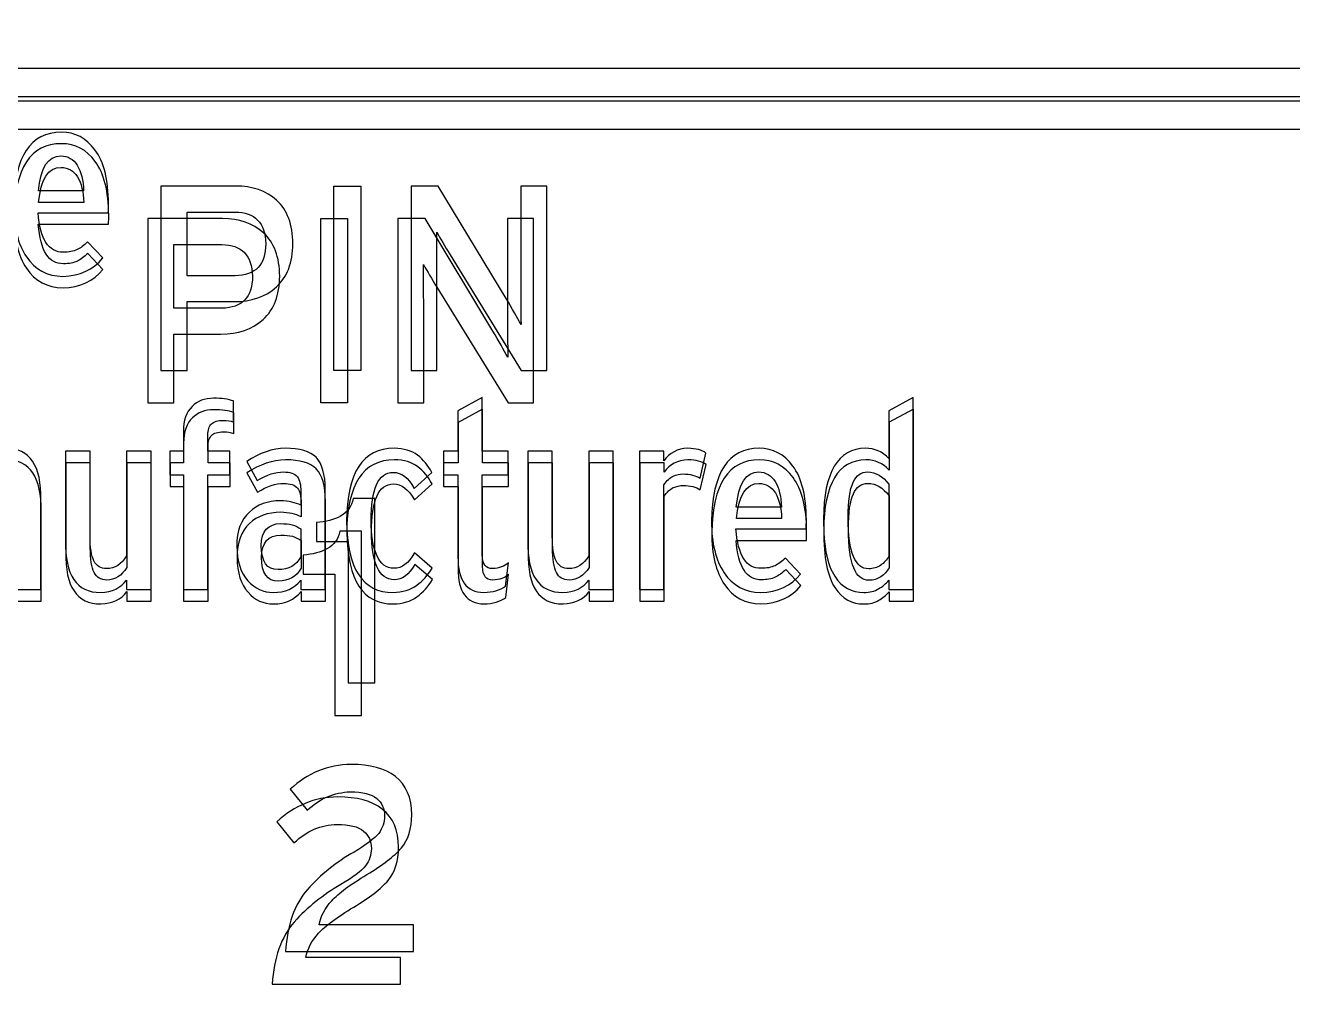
# Model space of a CAD drawing. Extents: x 2 to 47.7, y 0.2 to 35.3.
# Drawn here: x 28.9573 to 29.3582, y 15.7425 to 16.0536 of the extents above; entities that cross this region are included whole.
import ezdxf

# ---------------------------------------------------------------- set-up
doc = ezdxf.new("R2010")
doc.units = 0
doc.header["$MEASUREMENT"] = 0
for name, color, linetype in [('2_01__NONE__XX', 7, 'CONTINUOUS'), ('2_02__EIA-232__1', 7, 'CONTINUOUS'), ('2_03__EIA-485__4_WIRE___2', 7, 'CONTINUOUS'), ('2_04__FIBER_OPTIC_200_U_03', 7, 'CONTINUOUS'), ('2_05__FIBER_OPTIC_62_5_U_0', 7, 'CONTINUOUS'), ('2_06__EIA-485__2-WIRE___5', 7, 'CONTINUOUS'), ('4_00__DWG', 7, 'CONTINUOUS')]:
    doc.layers.add(name, color=color, linetype=linetype)

msp = doc.modelspace()

# ---------------------------------------------------------------- linework, layer by layer
at = {"layer": '2_01__NONE__XX', "color": 250}
msp.add_open_spline([(30.57387, 14.75367), (30.57387, 14.69844), (30.52909, 14.65367), (30.47386, 14.65367), (30.47386, 14.65367), (28.6157, 14.65367), (28.6157, 14.65367), (28.56047, 14.65367), (28.51569, 14.69844), (28.51569, 14.75367), (28.51569, 14.75367), (28.51569, 19.59223), (28.51569, 19.59223), (28.51569, 19.64746), (28.56047, 19.69223), (28.6157, 19.69223), (28.6157, 19.69223), (30.47386, 19.69223), (30.47386, 19.69223), (30.52909, 19.69223), (30.57387, 19.64746), (30.57387, 19.59223), (30.57387, 19.59223), (30.57387, 14.75367), (30.57387, 14.75367)], degree=3, knots=[0, 0, 0, 0, 1, 1, 1, 2, 2, 2, 3, 3, 3, 4, 4, 4, 5, 5, 5, 6, 6, 6, 7, 7, 7, 8, 8, 8, 8], dxfattribs=at)
at = {"layer": '2_02__EIA-232__1', "color": 250}
msp.add_open_spline([(30.10073, 14.65367), (30.10073, 14.65367), (30.47385, 14.65367), (30.47385, 14.65367), (30.52908, 14.65367), (30.57385, 14.69844), (30.57385, 14.75367), (30.57385, 14.75367), (30.57385, 19.59223), (30.57385, 19.59223), (30.57385, 19.64746), (30.52908, 19.69223), (30.47385, 19.69223), (30.47385, 19.69223), (28.6157, 19.69223), (28.6157, 19.69223), (28.56047, 19.69223), (28.51568, 19.64746), (28.51568, 19.59223), (28.51568, 19.59223), (28.51568, 14.75367), (28.51568, 14.75367), (28.51568, 14.69844), (28.56047, 14.65367), (28.6157, 14.65367)], degree=3, knots=[0, 0, 0, 0, 1, 1, 1, 2, 2, 2, 3, 3, 3, 4, 4, 4, 5, 5, 5, 6, 6, 6, 7, 7, 7, 8, 8, 8, 8], dxfattribs=at)
at = {"layer": '2_03__EIA-485__4_WIRE___2', "color": 250}
for points in [[(30.21758, 16.02065), (28.84758, 16.02065), (28.84758, 16.02978), (30.21758, 16.02978), (30.21758, 16.02065)], [(29.05073, 15.93417), (29.05073, 15.99248), (29.05916, 15.99248), (29.05916, 15.93417), (29.05073, 15.93417)]]:
    msp.add_lwpolyline(points, dxfattribs=at)
for points, knots in [([(28.98881, 14.65367), (28.98881, 14.65367), (28.6157, 14.65367), (28.6157, 14.65367), (28.56047, 14.65367), (28.51568, 14.69844), (28.51568, 14.75367), (28.51568, 14.75367), (28.51568, 19.59223), (28.51568, 19.59223), (28.51568, 19.64746), (28.56047, 19.69223), (28.6157, 19.69223), (28.6157, 19.69223), (30.47385, 19.69223), (30.47385, 19.69223), (30.52908, 19.69223), (30.57387, 19.64746), (30.57387, 19.59223), (30.57387, 19.59223), (30.57387, 14.75367), (30.57387, 14.75367), (30.57387, 14.69844), (30.52908, 14.65367), (30.47385, 14.65367)], [0, 0, 0, 0, 1, 1, 1, 2, 2, 2, 3, 3, 3, 4, 4, 4, 5, 5, 5, 6, 6, 6, 7, 7, 7, 8, 8, 8, 8]), ([(28.86258, 16.2062), (28.81841, 16.2062), (28.78258, 16.1704), (28.78258, 16.12621), (28.78258, 16.12621), (28.78258, 15.1612), (28.78258, 15.1612), (28.78258, 15.11701), (28.81841, 15.0812), (28.86258, 15.0812), (28.86258, 15.0812), (30.20258, 15.0812), (30.20258, 15.0812), (30.24674, 15.0812), (30.28258, 15.11701), (30.28258, 15.1612), (30.28258, 15.1612), (30.28258, 16.12621), (30.28258, 16.12621), (30.28258, 16.1704), (30.24674, 16.2062), (30.20258, 16.2062), (30.20258, 16.2062), (28.86258, 16.2062), (28.86258, 16.2062)], [0, 0, 0, 0, 1, 1, 1, 2, 2, 2, 3, 3, 3, 4, 4, 4, 5, 5, 5, 6, 6, 6, 7, 7, 7, 8, 8, 8, 8]), ([(29.03773, 15.97423), (29.03768, 15.96824), (29.03593, 15.96369), (29.0325, 15.96058), (29.02911, 15.95746), (29.0246, 15.95591), (29.01902, 15.95591), (29.01902, 15.95591), (29.00423, 15.95591), (29.00423, 15.95591), (29.00423, 15.95591), (29.00423, 15.93417), (29.00423, 15.93417), (29.00423, 15.93417), (28.99596, 15.93417), (28.99596, 15.93417), (28.99596, 15.93417), (28.99596, 15.99248), (28.99596, 15.99248), (28.99596, 15.99248), (29.01959, 15.99248), (29.01959, 15.99248), (29.0249, 15.99248), (29.02924, 15.99099), (29.03258, 15.988), (29.03596, 15.98493), (29.03768, 15.98034), (29.03773, 15.97423)], [0, 0, 0, 0, 1, 1, 1, 2, 2, 2, 3, 3, 3, 4, 4, 4, 5, 5, 5, 6, 6, 6, 7, 7, 7, 8, 8, 8, 9, 9, 9, 9]), ([(29.10996, 15.93417), (29.10996, 15.93417), (29.08744, 15.97074), (29.08744, 15.97074), (29.08582, 15.97346), (29.0844, 15.97584), (29.08323, 15.97791), (29.08323, 15.97397), (29.08325, 15.96947), (29.08331, 15.9644), (29.08331, 15.9644), (29.08331, 15.93417), (29.08331, 15.93417), (29.08331, 15.93417), (29.07509, 15.93417), (29.07509, 15.93417), (29.07509, 15.93417), (29.07509, 15.99248), (29.07509, 15.99248), (29.07509, 15.99248), (29.08371, 15.99248), (29.08371, 15.99248), (29.08371, 15.99248), (29.1052, 15.95689), (29.1052, 15.95689), (29.10708, 15.95366), (29.10864, 15.9509), (29.10989, 15.94862), (29.10982, 15.9527), (29.10981, 15.95728), (29.10981, 15.96239), (29.10981, 15.96239), (29.10981, 15.99248), (29.10981, 15.99248), (29.10981, 15.99248), (29.118, 15.99248), (29.118, 15.99248), (29.118, 15.99248), (29.118, 15.93417), (29.118, 15.93417), (29.118, 15.93417), (29.10996, 15.93417), (29.10996, 15.93417)], [0, 0, 0, 0, 1, 1, 1, 2, 2, 2, 3, 3, 3, 4, 4, 4, 5, 5, 5, 6, 6, 6, 7, 7, 7, 8, 8, 8, 9, 9, 9, 10, 10, 10, 11, 11, 11, 12, 12, 12, 13, 13, 13, 14, 14, 14, 14]), ([(29.02911, 15.97423), (29.02894, 15.98086), (29.02572, 15.98421), (29.01942, 15.98427), (29.01942, 15.98427), (29.00423, 15.98427), (29.00423, 15.98427), (29.00423, 15.98427), (29.00423, 15.96411), (29.00423, 15.96411), (29.00423, 15.96411), (29.01942, 15.96411), (29.01942, 15.96411), (29.02588, 15.96422), (29.02911, 15.9676), (29.02911, 15.97423)], [0, 0, 0, 0, 1, 1, 1, 2, 2, 2, 3, 3, 3, 4, 4, 4, 5, 5, 5, 5]), ([(29.0552, 15.83527), (29.0552, 15.83527), (29.0552, 15.87999), (29.0552, 15.87999), (29.0552, 15.87999), (29.04518, 15.87999), (29.04518, 15.87999), (29.04518, 15.87999), (29.04518, 15.88601), (29.04518, 15.88601), (29.04815, 15.88623), (29.0507, 15.88692), (29.05283, 15.88809), (29.05493, 15.8892), (29.05626, 15.89103), (29.0568, 15.89358), (29.0568, 15.89358), (29.06365, 15.89358), (29.06365, 15.89358), (29.06365, 15.89358), (29.06365, 15.83527), (29.06365, 15.83527), (29.06365, 15.83527), (29.0552, 15.83527), (29.0552, 15.83527)], [0, 0, 0, 0, 1, 1, 1, 2, 2, 2, 3, 3, 3, 4, 4, 4, 5, 5, 5, 6, 6, 6, 7, 7, 7, 8, 8, 8, 8]), ([(29.03537, 15.75027), (29.03589, 15.75866), (29.03819, 15.76522), (29.04232, 15.76994), (29.04647, 15.77461), (29.05141, 15.77856), (29.0571, 15.78179), (29.06094, 15.78407), (29.06353, 15.78604), (29.06486, 15.7877), (29.06611, 15.78938), (29.06672, 15.7912), (29.06672, 15.79316), (29.06672, 15.79555), (29.06589, 15.7974), (29.06426, 15.79873), (29.06255, 15.80012), (29.05976, 15.80082), (29.05588, 15.80082), (29.05078, 15.8007), (29.04624, 15.79876), (29.04224, 15.79498), (29.04224, 15.79498), (29.03684, 15.80162), (29.03684, 15.80162), (29.04233, 15.80678), (29.04877, 15.80941), (29.05615, 15.80952), (29.06211, 15.80952), (29.06679, 15.80824), (29.07018, 15.80569), (29.07357, 15.80303), (29.07528, 15.799), (29.07533, 15.79359), (29.07533, 15.78925), (29.07423, 15.78575), (29.07202, 15.78309), (29.06972, 15.78042), (29.06608, 15.77762), (29.06114, 15.77465), (29.05588, 15.77148), (29.05217, 15.76872), (29.05001, 15.76638), (29.04785, 15.764), (29.04652, 15.76145), (29.04598, 15.75873), (29.04598, 15.75873), (29.0759, 15.75873), (29.0759, 15.75873), (29.0759, 15.75873), (29.0759, 15.75027), (29.0759, 15.75027), (29.0759, 15.75027), (29.03537, 15.75027), (29.03537, 15.75027)], [0, 0, 0, 0, 1, 1, 1, 2, 2, 2, 3, 3, 3, 4, 4, 4, 5, 5, 5, 6, 6, 6, 7, 7, 7, 8, 8, 8, 9, 9, 9, 10, 10, 10, 11, 11, 11, 12, 12, 12, 13, 13, 13, 14, 14, 14, 15, 15, 15, 16, 16, 16, 17, 17, 17, 18, 18, 18, 18])]:
    msp.add_open_spline(points, degree=3, knots=knots, dxfattribs=at)
at = {"layer": '2_04__FIBER_OPTIC_200_U_03', "color": 250}
for points, knots in [([(29.20186, 14.64852), (29.20186, 14.64852), (28.61576, 14.64852), (28.61576, 14.64852), (28.56053, 14.64852), (28.51576, 14.69329), (28.51576, 14.74852), (28.51576, 14.74852), (28.51576, 19.58708), (28.51576, 19.58708), (28.51576, 19.64231), (28.56053, 19.68709), (28.61576, 19.68709), (28.61576, 19.68709), (30.47393, 19.68709), (30.47393, 19.68709), (30.52916, 19.68709), (30.57393, 19.64231), (30.57393, 19.58708), (30.57393, 19.58708), (30.57393, 14.74852), (30.57393, 14.74852), (30.57393, 14.69329), (30.52916, 14.64852), (30.47393, 14.64852), (30.47393, 14.64852), (29.87291, 14.64852), (29.87291, 14.64852)], [0, 0, 0, 0, 1, 1, 1, 2, 2, 2, 3, 3, 3, 4, 4, 4, 5, 5, 5, 6, 6, 6, 7, 7, 7, 8, 8, 8, 9, 9, 9, 9]), ([(28.86266, 16.20772), (28.81849, 16.20772), (28.78266, 16.17191), (28.78266, 16.12772), (28.78266, 16.12772), (28.78266, 15.16271), (28.78266, 15.16271), (28.78266, 15.11852), (28.81849, 15.08272), (28.86266, 15.08272), (28.86266, 15.08272), (30.20266, 15.08272), (30.20266, 15.08272), (30.24683, 15.08272), (30.28266, 15.11852), (30.28266, 15.16271), (30.28266, 15.16271), (30.28266, 16.12772), (30.28266, 16.12772), (30.28266, 16.17191), (30.24683, 16.20772), (30.20266, 16.20772), (30.20266, 16.20772), (28.86266, 16.20772), (28.86266, 16.20772)], [0, 0, 0, 0, 1, 1, 1, 2, 2, 2, 3, 3, 3, 4, 4, 4, 5, 5, 5, 6, 6, 6, 7, 7, 7, 8, 8, 8, 8]), ([(28.98364, 15.99351), (28.98364, 15.99262), (28.98362, 15.99167), (28.98356, 15.99067), (28.98356, 15.99067), (28.96134, 15.99067), (28.96134, 15.99067), (28.962, 15.98225), (28.96467, 15.9781), (28.96935, 15.9782), (28.97108, 15.9782), (28.97253, 15.97848), (28.97371, 15.97902), (28.9748, 15.97954), (28.9759, 15.98036), (28.97702, 15.98147), (28.97702, 15.98147), (28.9818, 15.97639), (28.9818, 15.97639), (28.97883, 15.97269), (28.97462, 15.97075), (28.96918, 15.97056), (28.96419, 15.97064), (28.96034, 15.9727), (28.95763, 15.97675), (28.95496, 15.98073), (28.95361, 15.9862), (28.95361, 15.99314), (28.95388, 16.0085), (28.9589, 16.01618), (28.96871, 16.01618), (28.97306, 16.01618), (28.97662, 16.0143), (28.97934, 16.01056), (28.98215, 16.00684), (28.98359, 16.00116), (28.98364, 15.99351)], [0, 0, 0, 0, 1, 1, 1, 2, 2, 2, 3, 3, 3, 4, 4, 4, 5, 5, 5, 6, 6, 6, 7, 7, 7, 8, 8, 8, 9, 9, 9, 10, 10, 10, 11, 11, 11, 12, 12, 12, 12]), ([(28.97575, 15.99757), (28.97564, 16.00093), (28.97498, 16.00363), (28.97374, 16.00571), (28.97249, 16.00764), (28.97078, 16.00863), (28.96856, 16.00869), (28.96452, 16.00869), (28.96214, 16.00498), (28.96145, 15.99757), (28.96145, 15.99757), (28.97575, 15.99757), (28.97575, 15.99757)], [0, 0, 0, 0, 1, 1, 1, 2, 2, 2, 3, 3, 3, 4, 4, 4, 4]), ([(29.02322, 15.92448), (29.02224, 15.92483), (29.02116, 15.92501), (29.01998, 15.92501), (29.01817, 15.92501), (29.0169, 15.92463), (29.01619, 15.9239), (29.01543, 15.92317), (29.01506, 15.92198), (29.01506, 15.92032), (29.01506, 15.92032), (29.01506, 15.91524), (29.01506, 15.91524), (29.01506, 15.91524), (29.02203, 15.91524), (29.02203, 15.91524), (29.02203, 15.91524), (29.02203, 15.90776), (29.02203, 15.90776), (29.02203, 15.90776), (29.01506, 15.90776), (29.01506, 15.90776), (29.01506, 15.90776), (29.01506, 15.87149), (29.01506, 15.87149), (29.01506, 15.87149), (29.00734, 15.87149), (29.00734, 15.87149), (29.00734, 15.87149), (29.00734, 15.90776), (29.00734, 15.90776), (29.00734, 15.90776), (29.00304, 15.90776), (29.00304, 15.90776), (29.00304, 15.90776), (29.00304, 15.91524), (29.00304, 15.91524), (29.00304, 15.91524), (29.00734, 15.91524), (29.00734, 15.91524), (29.00734, 15.91524), (29.00734, 15.92142), (29.00734, 15.92142), (29.00734, 15.92503), (29.00825, 15.92769), (29.01009, 15.9294), (29.0118, 15.93113), (29.01405, 15.932), (29.01687, 15.932), (29.01945, 15.932), (29.02157, 15.93172), (29.02322, 15.93115), (29.02322, 15.93115), (29.02322, 15.92448), (29.02322, 15.92448)], [0, 0, 0, 0, 1, 1, 1, 2, 2, 2, 3, 3, 3, 4, 4, 4, 5, 5, 5, 6, 6, 6, 7, 7, 7, 8, 8, 8, 9, 9, 9, 10, 10, 10, 11, 11, 11, 12, 12, 12, 13, 13, 13, 14, 14, 14, 15, 15, 15, 16, 16, 16, 17, 17, 17, 18, 18, 18, 18]), ([(29.10928, 15.87258), (29.10749, 15.87131), (29.10517, 15.87064), (29.10235, 15.87056), (29.09684, 15.87069), (29.09413, 15.87442), (29.09418, 15.88175), (29.09418, 15.88175), (29.09418, 15.90776), (29.09418, 15.90776), (29.09418, 15.90776), (29.08957, 15.90776), (29.08957, 15.90776), (29.08957, 15.90776), (29.08957, 15.91524), (29.08957, 15.91524), (29.08957, 15.91524), (29.09418, 15.91524), (29.09418, 15.91524), (29.09418, 15.91524), (29.09418, 15.92797), (29.09418, 15.92797), (29.09418, 15.92797), (29.10192, 15.93224), (29.10192, 15.93224), (29.10192, 15.93224), (29.10192, 15.91524), (29.10192, 15.91524), (29.10192, 15.91524), (29.11007, 15.91524), (29.11007, 15.91524), (29.11007, 15.91524), (29.11007, 15.90776), (29.11007, 15.90776), (29.11007, 15.90776), (29.10192, 15.90776), (29.10192, 15.90776), (29.10192, 15.90776), (29.10192, 15.88244), (29.10192, 15.88244), (29.10192, 15.87951), (29.10299, 15.87807), (29.10514, 15.87812), (29.10725, 15.87817), (29.10891, 15.87879), (29.11015, 15.87996), (29.11015, 15.87996), (29.10928, 15.87258), (29.10928, 15.87258)], [0, 0, 0, 0, 1, 1, 1, 2, 2, 2, 3, 3, 3, 4, 4, 4, 5, 5, 5, 6, 6, 6, 7, 7, 7, 8, 8, 8, 9, 9, 9, 10, 10, 10, 11, 11, 11, 12, 12, 12, 13, 13, 13, 14, 14, 14, 15, 15, 15, 16, 16, 16, 16]), ([(29.2305, 15.87149), (29.2305, 15.87149), (29.2305, 15.8744), (29.2305, 15.8744), (29.22953, 15.8733), (29.22846, 15.8724), (29.22727, 15.87173), (29.22603, 15.87095), (29.22447, 15.87056), (29.22258, 15.87056), (29.21876, 15.8705), (29.2157, 15.87223), (29.21338, 15.87572), (29.21102, 15.87923), (29.20983, 15.88526), (29.20983, 15.89383), (29.20993, 15.90862), (29.21438, 15.91606), (29.22317, 15.91617), (29.22606, 15.91617), (29.22852, 15.91509), (29.2305, 15.91294), (29.2305, 15.91294), (29.2305, 15.92806), (29.2305, 15.92806), (29.2305, 15.92806), (29.23823, 15.93224), (29.23823, 15.93224), (29.23823, 15.93224), (29.23823, 15.87149), (29.23823, 15.87149), (29.23823, 15.87149), (29.2305, 15.87149), (29.2305, 15.87149)], [0, 0, 0, 0, 1, 1, 1, 2, 2, 2, 3, 3, 3, 4, 4, 4, 5, 5, 5, 6, 6, 6, 7, 7, 7, 8, 8, 8, 9, 9, 9, 10, 10, 10, 11, 11, 11, 11]), ([(28.95454, 15.87149), (28.95454, 15.87149), (28.95454, 15.89842), (28.95454, 15.89842), (28.95454, 15.90211), (28.95416, 15.90477), (28.9534, 15.90637), (28.95261, 15.90786), (28.95123, 15.90861), (28.94929, 15.90861), (28.94676, 15.90855), (28.94466, 15.90722), (28.94298, 15.90462), (28.94298, 15.90462), (28.94298, 15.87149), (28.94298, 15.87149), (28.94298, 15.87149), (28.93525, 15.87149), (28.93525, 15.87149), (28.93525, 15.87149), (28.93525, 15.91524), (28.93525, 15.91524), (28.93525, 15.91524), (28.94298, 15.91524), (28.94298, 15.91524), (28.94298, 15.91524), (28.94298, 15.91223), (28.94298, 15.91223), (28.94476, 15.91475), (28.9475, 15.91606), (28.9512, 15.91617), (28.95874, 15.91617), (28.96243, 15.91069), (28.96227, 15.89973), (28.96227, 15.89973), (28.96227, 15.87149), (28.96227, 15.87149), (28.96227, 15.87149), (28.95454, 15.87149), (28.95454, 15.87149)], [0, 0, 0, 0, 1, 1, 1, 2, 2, 2, 3, 3, 3, 4, 4, 4, 5, 5, 5, 6, 6, 6, 7, 7, 7, 8, 8, 8, 9, 9, 9, 10, 10, 10, 11, 11, 11, 12, 12, 12, 13, 13, 13, 13]), ([(28.98937, 15.87149), (28.98937, 15.87149), (28.98937, 15.87448), (28.98937, 15.87448), (28.98758, 15.872), (28.98482, 15.87069), (28.98112, 15.87056), (28.97351, 15.87056), (28.96983, 15.87604), (28.97008, 15.887), (28.97008, 15.887), (28.97008, 15.91524), (28.97008, 15.91524), (28.97008, 15.91524), (28.9778, 15.91524), (28.9778, 15.91524), (28.9778, 15.91524), (28.9778, 15.88831), (28.9778, 15.88831), (28.9778, 15.88475), (28.9782, 15.88215), (28.97902, 15.88053), (28.97984, 15.87893), (28.98117, 15.87812), (28.98305, 15.87812), (28.9856, 15.87812), (28.9877, 15.87946), (28.98937, 15.88211), (28.98937, 15.88211), (28.98937, 15.91524), (28.98937, 15.91524), (28.98937, 15.91524), (28.99708, 15.91524), (28.99708, 15.91524), (28.99708, 15.91524), (28.99708, 15.87149), (28.99708, 15.87149), (28.99708, 15.87149), (28.98937, 15.87149), (28.98937, 15.87149)], [0, 0, 0, 0, 1, 1, 1, 2, 2, 2, 3, 3, 3, 4, 4, 4, 5, 5, 5, 6, 6, 6, 7, 7, 7, 8, 8, 8, 9, 9, 9, 10, 10, 10, 11, 11, 11, 12, 12, 12, 13, 13, 13, 13]), ([(29.04449, 15.87149), (29.04449, 15.87149), (29.04449, 15.87448), (29.04449, 15.87448), (29.0424, 15.87187), (29.0395, 15.87056), (29.03577, 15.87056), (29.03261, 15.87056), (29.02992, 15.87179), (29.02772, 15.87426), (29.02547, 15.8767), (29.02429, 15.88036), (29.02422, 15.88525), (29.02422, 15.89002), (29.02554, 15.8936), (29.0282, 15.89599), (29.03067, 15.89837), (29.03395, 15.89956), (29.03806, 15.89956), (29.04064, 15.89951), (29.04278, 15.89903), (29.04449, 15.89815), (29.04449, 15.89815), (29.04449, 15.90243), (29.04449, 15.90243), (29.04449, 15.90462), (29.04411, 15.9062), (29.04337, 15.90718), (29.04251, 15.90818), (29.04104, 15.90869), (29.03899, 15.90869), (29.03651, 15.90875), (29.03375, 15.90783), (29.03067, 15.90594), (29.03067, 15.90594), (29.02734, 15.91201), (29.02734, 15.91201), (29.03144, 15.91473), (29.03551, 15.91612), (29.03955, 15.91617), (29.04413, 15.91617), (29.04736, 15.91522), (29.04929, 15.91332), (29.05123, 15.91132), (29.05219, 15.9079), (29.05219, 15.90307), (29.05219, 15.90307), (29.05219, 15.87149), (29.05219, 15.87149), (29.05219, 15.87149), (29.04449, 15.87149), (29.04449, 15.87149)], [0, 0, 0, 0, 1, 1, 1, 2, 2, 2, 3, 3, 3, 4, 4, 4, 5, 5, 5, 6, 6, 6, 7, 7, 7, 8, 8, 8, 9, 9, 9, 10, 10, 10, 11, 11, 11, 12, 12, 12, 13, 13, 13, 14, 14, 14, 15, 15, 15, 16, 16, 16, 17, 17, 17, 17]), ([(29.08602, 15.87828), (29.08468, 15.87602), (29.08306, 15.8742), (29.08116, 15.87282), (29.07917, 15.87139), (29.07666, 15.87064), (29.07368, 15.87056), (29.0641, 15.8705), (29.05918, 15.87803), (29.05892, 15.89314), (29.05908, 15.90849), (29.0641, 15.91617), (29.074, 15.91617), (29.07707, 15.91612), (29.07954, 15.91539), (29.08141, 15.91399), (29.08325, 15.91256), (29.08474, 15.91074), (29.08594, 15.90853), (29.08594, 15.90853), (29.08038, 15.9035), (29.08038, 15.9035), (29.07842, 15.90691), (29.07623, 15.90858), (29.07374, 15.90853), (29.07132, 15.90853), (29.06955, 15.90722), (29.06841, 15.90461), (29.06729, 15.902), (29.06672, 15.89824), (29.06672, 15.89334), (29.06672, 15.88872), (29.06732, 15.88506), (29.06849, 15.88237), (29.06969, 15.87959), (29.07151, 15.8782), (29.07397, 15.8782), (29.0764, 15.87815), (29.07856, 15.87977), (29.08046, 15.88306), (29.08046, 15.88306), (29.08602, 15.87828), (29.08602, 15.87828)], [0, 0, 0, 0, 1, 1, 1, 2, 2, 2, 3, 3, 3, 4, 4, 4, 5, 5, 5, 6, 6, 6, 7, 7, 7, 8, 8, 8, 9, 9, 9, 10, 10, 10, 11, 11, 11, 12, 12, 12, 13, 13, 13, 14, 14, 14, 14]), ([(29.13561, 15.87149), (29.13561, 15.87149), (29.13561, 15.87448), (29.13561, 15.87448), (29.13382, 15.872), (29.13106, 15.87069), (29.12736, 15.87056), (29.11975, 15.87056), (29.11608, 15.87604), (29.11632, 15.887), (29.11632, 15.887), (29.11632, 15.91524), (29.11632, 15.91524), (29.11632, 15.91524), (29.12404, 15.91524), (29.12404, 15.91524), (29.12404, 15.91524), (29.12404, 15.88831), (29.12404, 15.88831), (29.12404, 15.88475), (29.12444, 15.88215), (29.12526, 15.88053), (29.12608, 15.87893), (29.12741, 15.87812), (29.12929, 15.87812), (29.13184, 15.87812), (29.13394, 15.87946), (29.13561, 15.88211), (29.13561, 15.88211), (29.13561, 15.91524), (29.13561, 15.91524), (29.13561, 15.91524), (29.14332, 15.91524), (29.14332, 15.91524), (29.14332, 15.91524), (29.14332, 15.87149), (29.14332, 15.87149), (29.14332, 15.87149), (29.13561, 15.87149), (29.13561, 15.87149)], [0, 0, 0, 0, 1, 1, 1, 2, 2, 2, 3, 3, 3, 4, 4, 4, 5, 5, 5, 6, 6, 6, 7, 7, 7, 8, 8, 8, 9, 9, 9, 10, 10, 10, 11, 11, 11, 12, 12, 12, 13, 13, 13, 13]), ([(29.17079, 15.90669), (29.16946, 15.90759), (29.16764, 15.90804), (29.16539, 15.90804), (29.16436, 15.90804), (29.16333, 15.90782), (29.16224, 15.90738), (29.16123, 15.90687), (29.16027, 15.90594), (29.15934, 15.90462), (29.15934, 15.90462), (29.15934, 15.87149), (29.15934, 15.87149), (29.15934, 15.87149), (29.15162, 15.87149), (29.15162, 15.87149), (29.15162, 15.87149), (29.15162, 15.91524), (29.15162, 15.91524), (29.15162, 15.91524), (29.15934, 15.91524), (29.15934, 15.91524), (29.15934, 15.91524), (29.15934, 15.91223), (29.15934, 15.91223), (29.16113, 15.91475), (29.16363, 15.91606), (29.16686, 15.91617), (29.16949, 15.91612), (29.17141, 15.91562), (29.17263, 15.91467), (29.17263, 15.91467), (29.17079, 15.90669), (29.17079, 15.90669)], [0, 0, 0, 0, 1, 1, 1, 2, 2, 2, 3, 3, 3, 4, 4, 4, 5, 5, 5, 6, 6, 6, 7, 7, 7, 8, 8, 8, 9, 9, 9, 10, 10, 10, 11, 11, 11, 11]), ([(29.20443, 15.89351), (29.20443, 15.89261), (29.2044, 15.89166), (29.20435, 15.89067), (29.20435, 15.89067), (29.18213, 15.89067), (29.18213, 15.89067), (29.18278, 15.88225), (29.18545, 15.87809), (29.19013, 15.8782), (29.19187, 15.8782), (29.19332, 15.87848), (29.1945, 15.87902), (29.19558, 15.87954), (29.19668, 15.88036), (29.19781, 15.88147), (29.19781, 15.88147), (29.20258, 15.87638), (29.20258, 15.87638), (29.19961, 15.87269), (29.19541, 15.87075), (29.18997, 15.87056), (29.18498, 15.87064), (29.18113, 15.8727), (29.17841, 15.87674), (29.17574, 15.88073), (29.1744, 15.8862), (29.1744, 15.89314), (29.17467, 15.90849), (29.17969, 15.91617), (29.18949, 15.91617), (29.19385, 15.91617), (29.1974, 15.9143), (29.20013, 15.91056), (29.20293, 15.90684), (29.20437, 15.90116), (29.20443, 15.89351)], [0, 0, 0, 0, 1, 1, 1, 2, 2, 2, 3, 3, 3, 4, 4, 4, 5, 5, 5, 6, 6, 6, 7, 7, 7, 8, 8, 8, 9, 9, 9, 10, 10, 10, 11, 11, 11, 12, 12, 12, 12]), ([(29.19653, 15.89757), (29.19642, 15.90093), (29.19576, 15.90363), (29.19453, 15.90571), (29.19328, 15.90764), (29.19157, 15.90863), (29.18934, 15.90869), (29.1853, 15.90869), (29.18293, 15.90498), (29.18224, 15.89757), (29.18224, 15.89757), (29.19653, 15.89757), (29.19653, 15.89757)], [0, 0, 0, 0, 1, 1, 1, 2, 2, 2, 3, 3, 3, 4, 4, 4, 4]), ([(29.2305, 15.90477), (29.2286, 15.90738), (29.22636, 15.90869), (29.22377, 15.90869), (29.22171, 15.90869), (29.2202, 15.9076), (29.21923, 15.90542), (29.21817, 15.90316), (29.21764, 15.89944), (29.21764, 15.89424), (29.21764, 15.88861), (29.21821, 15.88452), (29.21935, 15.88196), (29.2204, 15.87935), (29.22201, 15.87804), (29.22418, 15.87804), (29.22555, 15.87804), (29.22681, 15.87843), (29.22793, 15.87918), (29.22902, 15.87992), (29.22987, 15.88087), (29.2305, 15.88204), (29.2305, 15.88204), (29.2305, 15.90477), (29.2305, 15.90477)], [0, 0, 0, 0, 1, 1, 1, 2, 2, 2, 3, 3, 3, 4, 4, 4, 5, 5, 5, 6, 6, 6, 7, 7, 7, 8, 8, 8, 8]), ([(29.04449, 15.89066), (29.04363, 15.8912), (29.04272, 15.89165), (29.04175, 15.892), (29.04072, 15.89222), (29.0395, 15.89233), (29.03811, 15.89233), (29.0341, 15.89233), (29.03204, 15.89002), (29.03193, 15.88539), (29.03198, 15.88028), (29.03377, 15.87774), (29.03727, 15.87779), (29.04064, 15.87779), (29.04302, 15.87916), (29.04449, 15.88188), (29.04449, 15.88188), (29.04449, 15.89066), (29.04449, 15.89066)], [0, 0, 0, 0, 1, 1, 1, 2, 2, 2, 3, 3, 3, 4, 4, 4, 5, 5, 5, 6, 6, 6, 6])]:
    msp.add_open_spline(points, degree=3, knots=knots, dxfattribs=at)
at = {"layer": '2_05__FIBER_OPTIC_62_5_U_0', "color": 250}
for points, knots in [([(29.96126, 14.65367), (29.96126, 14.65367), (30.47388, 14.65367), (30.47388, 14.65367), (30.52911, 14.65367), (30.57387, 14.69844), (30.57387, 14.75367), (30.57387, 14.75367), (30.57387, 19.59223), (30.57387, 19.59223), (30.57387, 19.64746), (30.52911, 19.69223), (30.47388, 19.69223), (30.47388, 19.69223), (28.6157, 19.69223), (28.6157, 19.69223), (28.56047, 19.69223), (28.51571, 19.64746), (28.51571, 19.59223), (28.51571, 19.59223), (28.51571, 14.75367), (28.51571, 14.75367), (28.51571, 14.69844), (28.56047, 14.65367), (28.6157, 14.65367), (28.6157, 14.65367), (29.14429, 14.65367), (29.14429, 14.65367)], [0, 0, 0, 0, 1, 1, 1, 2, 2, 2, 3, 3, 3, 4, 4, 4, 5, 5, 5, 6, 6, 6, 7, 7, 7, 8, 8, 8, 9, 9, 9, 9]), ([(28.86259, 16.21135), (28.81843, 16.21135), (28.78259, 16.17554), (28.78259, 16.13135), (28.78259, 16.13135), (28.78259, 15.16635), (28.78259, 15.16635), (28.78259, 15.12216), (28.81843, 15.08635), (28.86259, 15.08635), (28.86259, 15.08635), (30.20258, 15.08635), (30.20258, 15.08635), (30.24674, 15.08635), (30.28258, 15.12216), (30.28258, 15.16635), (30.28258, 15.16635), (30.28258, 16.13135), (30.28258, 16.13135), (30.28258, 16.17554), (30.24674, 16.21135), (30.20258, 16.21135), (30.20258, 16.21135), (28.86259, 16.21135), (28.86259, 16.21135)], [0, 0, 0, 0, 1, 1, 1, 2, 2, 2, 3, 3, 3, 4, 4, 4, 5, 5, 5, 6, 6, 6, 7, 7, 7, 8, 8, 8, 8]), ([(28.98356, 15.99714), (28.98356, 15.99625), (28.98355, 15.9953), (28.98349, 15.9943), (28.98349, 15.9943), (28.96126, 15.9943), (28.96126, 15.9943), (28.96193, 15.98589), (28.9646, 15.98173), (28.96927, 15.98184), (28.971, 15.98184), (28.97247, 15.98212), (28.97365, 15.98266), (28.97472, 15.98317), (28.97583, 15.984), (28.97696, 15.98511), (28.97696, 15.98511), (28.98173, 15.98002), (28.98173, 15.98002), (28.97876, 15.97632), (28.97456, 15.97439), (28.96912, 15.9742), (28.96412, 15.97428), (28.96027, 15.97634), (28.95757, 15.98038), (28.95489, 15.98437), (28.95356, 15.98983), (28.95356, 15.99678), (28.9538, 16.01213), (28.95885, 16.01981), (28.96864, 16.01981), (28.97301, 16.01981), (28.97653, 16.01794), (28.97927, 16.01419), (28.9821, 16.01048), (28.98352, 16.00479), (28.98356, 15.99714)], [0, 0, 0, 0, 1, 1, 1, 2, 2, 2, 3, 3, 3, 4, 4, 4, 5, 5, 5, 6, 6, 6, 7, 7, 7, 8, 8, 8, 9, 9, 9, 10, 10, 10, 11, 11, 11, 12, 12, 12, 12]), ([(28.97569, 16.00121), (28.97559, 16.00456), (28.97491, 16.00727), (28.97367, 16.00935), (28.97244, 16.01128), (28.9707, 16.01227), (28.96851, 16.01233), (28.96444, 16.01233), (28.96208, 16.00862), (28.9614, 16.00121), (28.9614, 16.00121), (28.97569, 16.00121), (28.97569, 16.00121)], [0, 0, 0, 0, 1, 1, 1, 2, 2, 2, 3, 3, 3, 4, 4, 4, 4]), ([(29.02314, 15.92811), (29.02216, 15.92846), (29.02109, 15.92864), (29.01991, 15.92864), (29.01809, 15.92864), (29.01685, 15.92827), (29.01614, 15.92754), (29.01538, 15.92681), (29.015, 15.92561), (29.015, 15.92396), (29.015, 15.92396), (29.015, 15.91887), (29.015, 15.91887), (29.015, 15.91887), (29.02196, 15.91887), (29.02196, 15.91887), (29.02196, 15.91887), (29.02196, 15.91139), (29.02196, 15.91139), (29.02196, 15.91139), (29.015, 15.91139), (29.015, 15.91139), (29.015, 15.91139), (29.015, 15.87513), (29.015, 15.87513), (29.015, 15.87513), (29.00727, 15.87513), (29.00727, 15.87513), (29.00727, 15.87513), (29.00727, 15.91139), (29.00727, 15.91139), (29.00727, 15.91139), (29.00296, 15.91139), (29.00296, 15.91139), (29.00296, 15.91139), (29.00296, 15.91887), (29.00296, 15.91887), (29.00296, 15.91887), (29.00727, 15.91887), (29.00727, 15.91887), (29.00727, 15.91887), (29.00727, 15.92506), (29.00727, 15.92506), (29.00727, 15.92866), (29.00819, 15.93132), (29.01002, 15.93303), (29.01173, 15.93477), (29.014, 15.93563), (29.01681, 15.93563), (29.01937, 15.93563), (29.02148, 15.93535), (29.02314, 15.93478), (29.02314, 15.93478), (29.02314, 15.92811), (29.02314, 15.92811)], [0, 0, 0, 0, 1, 1, 1, 2, 2, 2, 3, 3, 3, 4, 4, 4, 5, 5, 5, 6, 6, 6, 7, 7, 7, 8, 8, 8, 9, 9, 9, 10, 10, 10, 11, 11, 11, 12, 12, 12, 13, 13, 13, 14, 14, 14, 15, 15, 15, 16, 16, 16, 17, 17, 17, 18, 18, 18, 18]), ([(29.10921, 15.87621), (29.10742, 15.87495), (29.10512, 15.87428), (29.10227, 15.87419), (29.09679, 15.87433), (29.09406, 15.87806), (29.09412, 15.88538), (29.09412, 15.88538), (29.09412, 15.91139), (29.09412, 15.91139), (29.09412, 15.91139), (29.0895, 15.91139), (29.0895, 15.91139), (29.0895, 15.91139), (29.0895, 15.91887), (29.0895, 15.91887), (29.0895, 15.91887), (29.09412, 15.91887), (29.09412, 15.91887), (29.09412, 15.91887), (29.09412, 15.93161), (29.09412, 15.93161), (29.09412, 15.93161), (29.10183, 15.93588), (29.10183, 15.93588), (29.10183, 15.93588), (29.10183, 15.91887), (29.10183, 15.91887), (29.10183, 15.91887), (29.11, 15.91887), (29.11, 15.91887), (29.11, 15.91887), (29.11, 15.91139), (29.11, 15.91139), (29.11, 15.91139), (29.10183, 15.91139), (29.10183, 15.91139), (29.10183, 15.91139), (29.10183, 15.88608), (29.10183, 15.88608), (29.10183, 15.88314), (29.10292, 15.8817), (29.10507, 15.88175), (29.10718, 15.88181), (29.10885, 15.88243), (29.11008, 15.88359), (29.11008, 15.88359), (29.10921, 15.87621), (29.10921, 15.87621)], [0, 0, 0, 0, 1, 1, 1, 2, 2, 2, 3, 3, 3, 4, 4, 4, 5, 5, 5, 6, 6, 6, 7, 7, 7, 8, 8, 8, 9, 9, 9, 10, 10, 10, 11, 11, 11, 12, 12, 12, 13, 13, 13, 14, 14, 14, 15, 15, 15, 16, 16, 16, 16]), ([(29.23044, 15.87512), (29.23044, 15.87512), (29.23044, 15.87804), (29.23044, 15.87804), (29.22947, 15.87693), (29.22838, 15.87604), (29.2272, 15.87537), (29.22597, 15.87459), (29.22439, 15.87419), (29.22251, 15.87419), (29.2187, 15.87414), (29.21563, 15.87586), (29.21333, 15.87936), (29.21095, 15.88286), (29.20977, 15.8889), (29.20977, 15.89747), (29.20988, 15.91225), (29.21432, 15.9197), (29.22309, 15.91981), (29.22599, 15.91981), (29.22843, 15.91873), (29.23044, 15.91657), (29.23044, 15.91657), (29.23044, 15.93169), (29.23044, 15.93169), (29.23044, 15.93169), (29.23816, 15.93588), (29.23816, 15.93588), (29.23816, 15.93588), (29.23816, 15.87512), (29.23816, 15.87512), (29.23816, 15.87512), (29.23044, 15.87512), (29.23044, 15.87512)], [0, 0, 0, 0, 1, 1, 1, 2, 2, 2, 3, 3, 3, 4, 4, 4, 5, 5, 5, 6, 6, 6, 7, 7, 7, 8, 8, 8, 9, 9, 9, 10, 10, 10, 11, 11, 11, 11]), ([(28.95447, 15.87513), (28.95447, 15.87513), (28.95447, 15.90206), (28.95447, 15.90206), (28.95447, 15.90575), (28.95409, 15.9084), (28.95332, 15.91), (28.95253, 15.91149), (28.95117, 15.91224), (28.94922, 15.91224), (28.9467, 15.91218), (28.94458, 15.91085), (28.9429, 15.90825), (28.9429, 15.90825), (28.9429, 15.87513), (28.9429, 15.87513), (28.9429, 15.87513), (28.93518, 15.87513), (28.93518, 15.87513), (28.93518, 15.87513), (28.93518, 15.91888), (28.93518, 15.91888), (28.93518, 15.91888), (28.9429, 15.91888), (28.9429, 15.91888), (28.9429, 15.91888), (28.9429, 15.91587), (28.9429, 15.91587), (28.94469, 15.91838), (28.94743, 15.9197), (28.95113, 15.91981), (28.95866, 15.91981), (28.96235, 15.91433), (28.96218, 15.90337), (28.96218, 15.90337), (28.96218, 15.87513), (28.96218, 15.87513), (28.96218, 15.87513), (28.95447, 15.87513), (28.95447, 15.87513)], [0, 0, 0, 0, 1, 1, 1, 2, 2, 2, 3, 3, 3, 4, 4, 4, 5, 5, 5, 6, 6, 6, 7, 7, 7, 8, 8, 8, 9, 9, 9, 10, 10, 10, 11, 11, 11, 12, 12, 12, 13, 13, 13, 13]), ([(28.98928, 15.87512), (28.98928, 15.87512), (28.98928, 15.87812), (28.98928, 15.87812), (28.98749, 15.87564), (28.98475, 15.87433), (28.98104, 15.87419), (28.97344, 15.87419), (28.96975, 15.87967), (28.97, 15.89063), (28.97, 15.89063), (28.97, 15.91887), (28.97, 15.91887), (28.97, 15.91887), (28.97773, 15.91887), (28.97773, 15.91887), (28.97773, 15.91887), (28.97773, 15.89194), (28.97773, 15.89194), (28.97773, 15.88839), (28.97814, 15.88579), (28.97895, 15.88416), (28.97976, 15.88256), (28.98111, 15.88175), (28.98298, 15.88175), (28.98553, 15.88175), (28.98763, 15.88309), (28.98928, 15.88575), (28.98928, 15.88575), (28.98928, 15.91887), (28.98928, 15.91887), (28.98928, 15.91887), (28.99702, 15.91887), (28.99702, 15.91887), (28.99702, 15.91887), (28.99702, 15.87512), (28.99702, 15.87512), (28.99702, 15.87512), (28.98928, 15.87512), (28.98928, 15.87512)], [0, 0, 0, 0, 1, 1, 1, 2, 2, 2, 3, 3, 3, 4, 4, 4, 5, 5, 5, 6, 6, 6, 7, 7, 7, 8, 8, 8, 9, 9, 9, 10, 10, 10, 11, 11, 11, 12, 12, 12, 13, 13, 13, 13]), ([(29.04441, 15.87512), (29.04441, 15.87512), (29.04441, 15.87811), (29.04441, 15.87811), (29.04233, 15.8755), (29.03943, 15.87419), (29.0357, 15.87419), (29.03255, 15.87419), (29.02987, 15.87543), (29.02766, 15.8779), (29.02539, 15.88034), (29.02422, 15.884), (29.02414, 15.88888), (29.02414, 15.89366), (29.02547, 15.89724), (29.02813, 15.89962), (29.0306, 15.902), (29.03388, 15.9032), (29.03798, 15.9032), (29.04055, 15.90314), (29.0427, 15.90267), (29.04441, 15.90178), (29.04441, 15.90178), (29.04441, 15.90607), (29.04441, 15.90607), (29.04441, 15.90825), (29.04404, 15.90983), (29.04331, 15.91081), (29.04244, 15.91182), (29.04097, 15.91233), (29.03893, 15.91233), (29.03646, 15.91238), (29.03368, 15.91147), (29.0306, 15.90958), (29.0306, 15.90958), (29.02729, 15.91564), (29.02729, 15.91564), (29.03139, 15.91836), (29.03545, 15.91975), (29.0395, 15.91981), (29.04405, 15.91981), (29.04731, 15.91886), (29.04922, 15.91696), (29.05116, 15.91495), (29.05214, 15.91153), (29.05214, 15.9067), (29.05214, 15.9067), (29.05214, 15.87512), (29.05214, 15.87512), (29.05214, 15.87512), (29.04441, 15.87512), (29.04441, 15.87512)], [0, 0, 0, 0, 1, 1, 1, 2, 2, 2, 3, 3, 3, 4, 4, 4, 5, 5, 5, 6, 6, 6, 7, 7, 7, 8, 8, 8, 9, 9, 9, 10, 10, 10, 11, 11, 11, 12, 12, 12, 13, 13, 13, 14, 14, 14, 15, 15, 15, 16, 16, 16, 17, 17, 17, 17]), ([(29.08594, 15.88192), (29.08461, 15.87965), (29.08298, 15.87783), (29.0811, 15.87646), (29.0791, 15.87503), (29.07661, 15.87428), (29.07361, 15.87419), (29.06402, 15.87414), (29.05911, 15.88167), (29.05884, 15.89678), (29.059, 15.91213), (29.06403, 15.91981), (29.07393, 15.91981), (29.07701, 15.91975), (29.07948, 15.91903), (29.08134, 15.91762), (29.08317, 15.91619), (29.08469, 15.91437), (29.08587, 15.91216), (29.08587, 15.91216), (29.0803, 15.90714), (29.0803, 15.90714), (29.07836, 15.91054), (29.07614, 15.91222), (29.07368, 15.91216), (29.07126, 15.91216), (29.06947, 15.91085), (29.06835, 15.90824), (29.06722, 15.90563), (29.06665, 15.90188), (29.06665, 15.89698), (29.06665, 15.89235), (29.06725, 15.88869), (29.06843, 15.886), (29.06961, 15.88323), (29.07144, 15.88184), (29.07392, 15.88184), (29.07633, 15.88178), (29.07849, 15.8834), (29.08038, 15.8867), (29.08038, 15.8867), (29.08594, 15.88192), (29.08594, 15.88192)], [0, 0, 0, 0, 1, 1, 1, 2, 2, 2, 3, 3, 3, 4, 4, 4, 5, 5, 5, 6, 6, 6, 7, 7, 7, 8, 8, 8, 9, 9, 9, 10, 10, 10, 11, 11, 11, 12, 12, 12, 13, 13, 13, 14, 14, 14, 14]), ([(29.13552, 15.87512), (29.13552, 15.87512), (29.13552, 15.87812), (29.13552, 15.87812), (29.13373, 15.87564), (29.13099, 15.87433), (29.12728, 15.87419), (29.11968, 15.87419), (29.11599, 15.87967), (29.11624, 15.89063), (29.11624, 15.89063), (29.11624, 15.91887), (29.11624, 15.91887), (29.11624, 15.91887), (29.12397, 15.91887), (29.12397, 15.91887), (29.12397, 15.91887), (29.12397, 15.89194), (29.12397, 15.89194), (29.12397, 15.88839), (29.12438, 15.88579), (29.12519, 15.88416), (29.126, 15.88256), (29.12735, 15.88175), (29.12922, 15.88175), (29.13177, 15.88175), (29.13387, 15.88309), (29.13552, 15.88575), (29.13552, 15.88575), (29.13552, 15.91887), (29.13552, 15.91887), (29.13552, 15.91887), (29.14326, 15.91887), (29.14326, 15.91887), (29.14326, 15.91887), (29.14326, 15.87512), (29.14326, 15.87512), (29.14326, 15.87512), (29.13552, 15.87512), (29.13552, 15.87512)], [0, 0, 0, 0, 1, 1, 1, 2, 2, 2, 3, 3, 3, 4, 4, 4, 5, 5, 5, 6, 6, 6, 7, 7, 7, 8, 8, 8, 9, 9, 9, 10, 10, 10, 11, 11, 11, 12, 12, 12, 13, 13, 13, 13]), ([(29.17072, 15.91033), (29.16938, 15.91122), (29.16759, 15.91168), (29.16532, 15.91168), (29.16431, 15.91168), (29.16325, 15.91145), (29.16219, 15.91102), (29.16116, 15.9105), (29.1602, 15.90958), (29.15929, 15.90825), (29.15929, 15.90825), (29.15929, 15.87513), (29.15929, 15.87513), (29.15929, 15.87513), (29.15156, 15.87513), (29.15156, 15.87513), (29.15156, 15.87513), (29.15156, 15.91888), (29.15156, 15.91888), (29.15156, 15.91888), (29.15929, 15.91888), (29.15929, 15.91888), (29.15929, 15.91888), (29.15929, 15.91587), (29.15929, 15.91587), (29.16107, 15.91838), (29.16357, 15.9197), (29.1668, 15.91981), (29.16941, 15.91975), (29.17135, 15.91925), (29.17258, 15.91831), (29.17258, 15.91831), (29.17072, 15.91033), (29.17072, 15.91033)], [0, 0, 0, 0, 1, 1, 1, 2, 2, 2, 3, 3, 3, 4, 4, 4, 5, 5, 5, 6, 6, 6, 7, 7, 7, 8, 8, 8, 9, 9, 9, 10, 10, 10, 11, 11, 11, 11]), ([(29.20435, 15.89714), (29.20435, 15.89625), (29.20433, 15.8953), (29.20428, 15.8943), (29.20428, 15.8943), (29.18205, 15.8943), (29.18205, 15.8943), (29.18271, 15.88588), (29.18538, 15.88173), (29.19005, 15.88184), (29.19179, 15.88184), (29.19325, 15.88211), (29.19443, 15.88266), (29.1955, 15.88317), (29.19662, 15.88399), (29.19774, 15.8851), (29.19774, 15.8851), (29.20252, 15.88002), (29.20252, 15.88002), (29.19954, 15.87632), (29.19534, 15.87438), (29.1899, 15.87419), (29.18491, 15.87428), (29.18106, 15.87634), (29.17836, 15.88038), (29.17567, 15.88437), (29.17434, 15.88983), (29.17434, 15.89678), (29.17459, 15.91213), (29.17963, 15.91981), (29.18943, 15.91981), (29.19379, 15.91981), (29.19732, 15.91793), (29.20006, 15.91419), (29.20288, 15.91048), (29.20431, 15.90479), (29.20435, 15.89714)], [0, 0, 0, 0, 1, 1, 1, 2, 2, 2, 3, 3, 3, 4, 4, 4, 5, 5, 5, 6, 6, 6, 7, 7, 7, 8, 8, 8, 9, 9, 9, 10, 10, 10, 11, 11, 11, 12, 12, 12, 12]), ([(29.19648, 15.9012), (29.19637, 15.90456), (29.19569, 15.90727), (29.19446, 15.90934), (29.19322, 15.91128), (29.19149, 15.91227), (29.18929, 15.91233), (29.18522, 15.91233), (29.18286, 15.90862), (29.18218, 15.9012), (29.18218, 15.9012), (29.19648, 15.9012), (29.19648, 15.9012)], [0, 0, 0, 0, 1, 1, 1, 2, 2, 2, 3, 3, 3, 4, 4, 4, 4]), ([(29.23044, 15.90841), (29.22854, 15.91102), (29.22629, 15.91233), (29.22371, 15.91233), (29.22165, 15.91233), (29.22013, 15.91123), (29.21916, 15.90906), (29.2181, 15.9068), (29.21757, 15.90308), (29.21757, 15.89788), (29.21757, 15.89225), (29.21814, 15.88815), (29.21927, 15.88559), (29.22032, 15.88298), (29.22194, 15.88167), (29.22409, 15.88167), (29.22548, 15.88167), (29.22672, 15.88206), (29.22787, 15.88282), (29.22895, 15.88355), (29.2298, 15.88451), (29.23044, 15.88568), (29.23044, 15.88568), (29.23044, 15.90841), (29.23044, 15.90841)], [0, 0, 0, 0, 1, 1, 1, 2, 2, 2, 3, 3, 3, 4, 4, 4, 5, 5, 5, 6, 6, 6, 7, 7, 7, 8, 8, 8, 8]), ([(29.04441, 15.89429), (29.04357, 15.89484), (29.04266, 15.89528), (29.04168, 15.89564), (29.04065, 15.89585), (29.03944, 15.89597), (29.03803, 15.89597), (29.03403, 15.89597), (29.03198, 15.89365), (29.03187, 15.88903), (29.03193, 15.88391), (29.03371, 15.88138), (29.03722, 15.88143), (29.04055, 15.88143), (29.04297, 15.88279), (29.04441, 15.88551), (29.04441, 15.88551), (29.04441, 15.89429), (29.04441, 15.89429)], [0, 0, 0, 0, 1, 1, 1, 2, 2, 2, 3, 3, 3, 4, 4, 4, 5, 5, 5, 6, 6, 6, 6])]:
    msp.add_open_spline(points, degree=3, knots=knots, dxfattribs=at)
at = {"layer": '2_06__EIA-485__2-WIRE___5', "color": 250}
for points in [[(30.22178, 16.03095), (28.85177, 16.03095), (28.85177, 16.04008), (30.22178, 16.04008), (30.22178, 16.03095)], [(29.0549, 15.94447), (29.0549, 16.00277), (29.06335, 16.00277), (29.06335, 15.94447), (29.0549, 15.94447)]]:
    msp.add_lwpolyline(points, dxfattribs=at)
for points, knots in [([(29.04328, 14.65881), (29.04328, 14.65881), (28.61571, 14.65881), (28.61571, 14.65881), (28.56048, 14.65881), (28.51569, 14.70359), (28.51569, 14.75882), (28.51569, 14.75882), (28.51569, 19.59738), (28.51569, 19.59738), (28.51569, 19.65261), (28.56048, 19.69738), (28.61571, 19.69738), (28.61571, 19.69738), (30.47386, 19.69738), (30.47386, 19.69738), (30.52909, 19.69738), (30.57388, 19.65261), (30.57388, 19.59738), (30.57388, 19.59738), (30.57388, 14.75882), (30.57388, 14.75882), (30.57388, 14.70359), (30.52909, 14.65881), (30.47386, 14.65881)], [0, 0, 0, 0, 1, 1, 1, 2, 2, 2, 3, 3, 3, 4, 4, 4, 5, 5, 5, 6, 6, 6, 7, 7, 7, 8, 8, 8, 8]), ([(28.86677, 16.2165), (28.8226, 16.2165), (28.78677, 16.18069), (28.78677, 16.1365), (28.78677, 16.1365), (28.78677, 15.1715), (28.78677, 15.1715), (28.78677, 15.12731), (28.8226, 15.0915), (28.86677, 15.0915), (28.86677, 15.0915), (30.20677, 15.0915), (30.20677, 15.0915), (30.25094, 15.0915), (30.28677, 15.12731), (30.28677, 15.1715), (30.28677, 15.1715), (30.28677, 16.1365), (30.28677, 16.1365), (30.28677, 16.18069), (30.25094, 16.2165), (30.20677, 16.2165), (30.20677, 16.2165), (28.86677, 16.2165), (28.86677, 16.2165)], [0, 0, 0, 0, 1, 1, 1, 2, 2, 2, 3, 3, 3, 4, 4, 4, 5, 5, 5, 6, 6, 6, 7, 7, 7, 8, 8, 8, 8]), ([(29.04191, 15.98452), (29.04187, 15.97854), (29.04011, 15.97399), (29.03668, 15.97087), (29.03328, 15.96775), (29.02879, 15.9662), (29.02321, 15.9662), (29.02321, 15.9662), (29.00842, 15.9662), (29.00842, 15.9662), (29.00842, 15.9662), (29.00842, 15.94447), (29.00842, 15.94447), (29.00842, 15.94447), (29.00014, 15.94447), (29.00014, 15.94447), (29.00014, 15.94447), (29.00014, 16.00277), (29.00014, 16.00277), (29.00014, 16.00277), (29.02376, 16.00277), (29.02376, 16.00277), (29.02909, 16.00277), (29.03342, 16.00127), (29.03676, 15.99829), (29.04013, 15.99523), (29.04187, 15.99064), (29.04191, 15.98452)], [0, 0, 0, 0, 1, 1, 1, 2, 2, 2, 3, 3, 3, 4, 4, 4, 5, 5, 5, 6, 6, 6, 7, 7, 7, 8, 8, 8, 9, 9, 9, 9]), ([(29.11414, 15.94447), (29.11414, 15.94447), (29.09162, 15.98104), (29.09162, 15.98104), (29.08999, 15.98375), (29.08858, 15.98614), (29.0874, 15.9882), (29.0874, 15.98427), (29.08743, 15.97976), (29.08748, 15.97469), (29.08748, 15.97469), (29.08748, 15.94447), (29.08748, 15.94447), (29.08748, 15.94447), (29.07928, 15.94447), (29.07928, 15.94447), (29.07928, 15.94447), (29.07928, 16.00277), (29.07928, 16.00277), (29.07928, 16.00277), (29.0879, 16.00277), (29.0879, 16.00277), (29.0879, 16.00277), (29.10938, 15.96718), (29.10938, 15.96718), (29.11126, 15.96395), (29.11283, 15.9612), (29.11407, 15.95892), (29.11401, 15.96299), (29.11399, 15.96758), (29.11399, 15.97268), (29.11399, 15.97268), (29.11399, 16.00277), (29.11399, 16.00277), (29.11399, 16.00277), (29.12219, 16.00277), (29.12219, 16.00277), (29.12219, 16.00277), (29.12219, 15.94447), (29.12219, 15.94447), (29.12219, 15.94447), (29.11414, 15.94447), (29.11414, 15.94447)], [0, 0, 0, 0, 1, 1, 1, 2, 2, 2, 3, 3, 3, 4, 4, 4, 5, 5, 5, 6, 6, 6, 7, 7, 7, 8, 8, 8, 9, 9, 9, 10, 10, 10, 11, 11, 11, 12, 12, 12, 13, 13, 13, 14, 14, 14, 14]), ([(29.0333, 15.98452), (29.03313, 15.99116), (29.02991, 15.99451), (29.0236, 15.99456), (29.0236, 15.99456), (29.00842, 15.99456), (29.00842, 15.99456), (29.00842, 15.99456), (29.00842, 15.97441), (29.00842, 15.97441), (29.00842, 15.97441), (29.0236, 15.97441), (29.0236, 15.97441), (29.03007, 15.97451), (29.0333, 15.97789), (29.0333, 15.98452)], [0, 0, 0, 0, 1, 1, 1, 2, 2, 2, 3, 3, 3, 4, 4, 4, 5, 5, 5, 5]), ([(29.05939, 15.84557), (29.05939, 15.84557), (29.05939, 15.89029), (29.05939, 15.89029), (29.05939, 15.89029), (29.04936, 15.89029), (29.04936, 15.89029), (29.04936, 15.89029), (29.04936, 15.89631), (29.04936, 15.89631), (29.05234, 15.89653), (29.05489, 15.89722), (29.05701, 15.89838), (29.05912, 15.8995), (29.06045, 15.90133), (29.06099, 15.90388), (29.06099, 15.90388), (29.06783, 15.90388), (29.06783, 15.90388), (29.06783, 15.90388), (29.06783, 15.84557), (29.06783, 15.84557), (29.06783, 15.84557), (29.05939, 15.84557), (29.05939, 15.84557)], [0, 0, 0, 0, 1, 1, 1, 2, 2, 2, 3, 3, 3, 4, 4, 4, 5, 5, 5, 6, 6, 6, 7, 7, 7, 8, 8, 8, 8]), ([(29.03956, 15.76057), (29.04007, 15.76896), (29.04239, 15.77551), (29.04651, 15.78025), (29.05066, 15.78491), (29.0556, 15.78886), (29.06129, 15.79209), (29.06512, 15.79437), (29.06771, 15.79633), (29.06905, 15.79799), (29.07028, 15.79967), (29.0709, 15.80149), (29.0709, 15.80345), (29.0709, 15.80584), (29.07008, 15.8077), (29.06845, 15.80903), (29.06675, 15.81041), (29.06395, 15.81112), (29.06006, 15.81112), (29.05497, 15.81099), (29.05042, 15.80906), (29.04643, 15.80528), (29.04643, 15.80528), (29.04103, 15.81192), (29.04103, 15.81192), (29.04651, 15.81707), (29.05295, 15.8197), (29.06033, 15.81981), (29.06628, 15.81981), (29.07098, 15.81854), (29.07435, 15.81599), (29.07775, 15.81331), (29.07947, 15.8093), (29.07952, 15.80389), (29.07952, 15.79953), (29.07841, 15.79603), (29.07621, 15.79337), (29.07391, 15.79072), (29.07027, 15.78791), (29.06533, 15.78495), (29.06006, 15.78177), (29.05634, 15.77903), (29.05419, 15.77668), (29.05204, 15.77429), (29.0507, 15.77174), (29.05017, 15.76902), (29.05017, 15.76902), (29.08009, 15.76902), (29.08009, 15.76902), (29.08009, 15.76902), (29.08009, 15.76057), (29.08009, 15.76057), (29.08009, 15.76057), (29.03956, 15.76057), (29.03956, 15.76057)], [0, 0, 0, 0, 1, 1, 1, 2, 2, 2, 3, 3, 3, 4, 4, 4, 5, 5, 5, 6, 6, 6, 7, 7, 7, 8, 8, 8, 9, 9, 9, 10, 10, 10, 11, 11, 11, 12, 12, 12, 13, 13, 13, 14, 14, 14, 15, 15, 15, 16, 16, 16, 17, 17, 17, 18, 18, 18, 18])]:
    msp.add_open_spline(points, degree=3, knots=knots, dxfattribs=at)
at = {"layer": '4_00__DWG', "color": 250}
msp.add_open_spline([(36.47815, 5.31485), (36.47815, 5.14916), (36.34382, 5.01485), (36.17815, 5.01485), (36.17815, 5.01485), (28.2977, 5.01485), (28.2977, 5.01485), (28.13201, 5.01485), (27.99769, 5.14916), (27.99769, 5.31485), (27.99769, 5.31485), (27.99769, 19.7), (27.99769, 19.7), (27.99769, 19.86568), (28.13201, 20), (28.2977, 20), (28.2977, 20), (36.17815, 20), (36.17815, 20), (36.34382, 20), (36.47815, 19.86568), (36.47815, 19.7), (36.47815, 19.7), (36.47815, 5.31485), (36.47815, 5.31485)], degree=3, knots=[0, 0, 0, 0, 1, 1, 1, 2, 2, 2, 3, 3, 3, 4, 4, 4, 5, 5, 5, 6, 6, 6, 7, 7, 7, 8, 8, 8, 8], dxfattribs=at)

doc.saveas('drawing.dxf')
